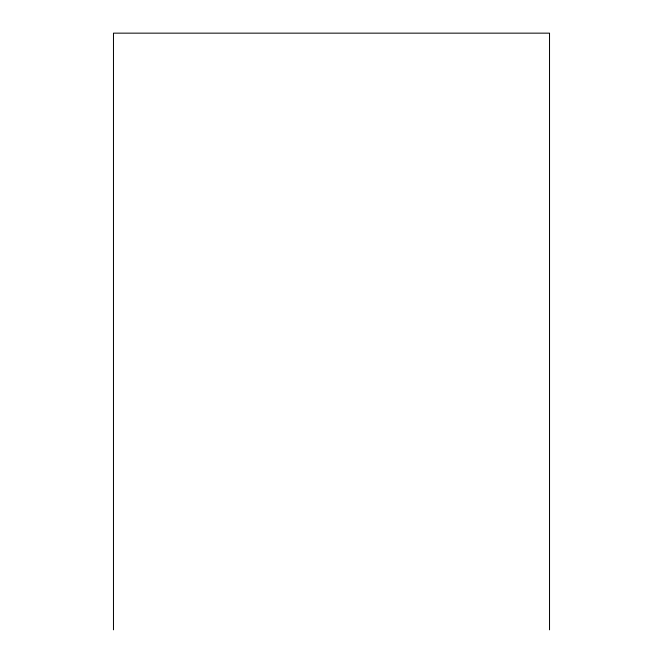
<?xml version="1.0" encoding="UTF-8"?>
<svg xmlns="http://www.w3.org/2000/svg" width="663" height="663" viewBox="0 0 663 663"><rect width="100%" height="100%" fill="white"/><g stroke="black" fill="none" stroke-linecap="round" stroke-linejoin="round"><path stroke-width="0.99" d="M549.528 629.85L549.528 33.15L113.472 33.15L113.472 629.85"/></g></svg>
